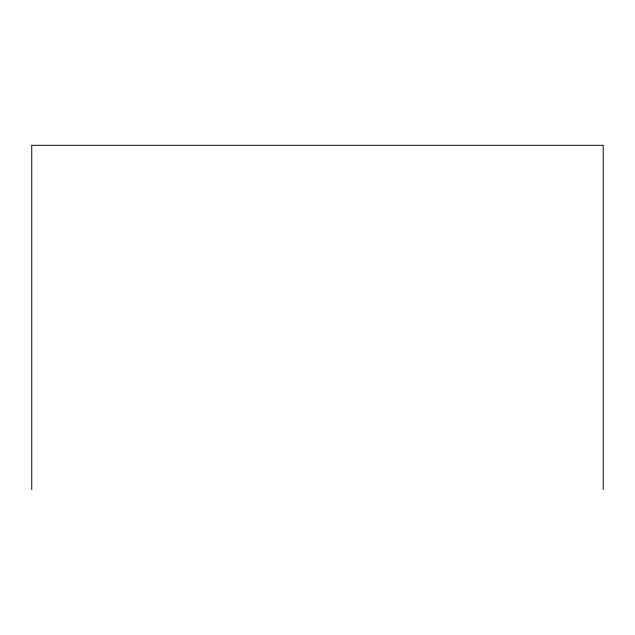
<?xml version="1.0" encoding="UTF-8"?>
<svg xmlns="http://www.w3.org/2000/svg" width="635" height="635" viewBox="0 0 635 635"><rect width="100%" height="100%" fill="white"/><g stroke="black" fill="none" stroke-linecap="round" stroke-linejoin="round"><path stroke-width="0.95" d="M603.25 489.696L603.25 145.304L31.75 145.304L31.75 489.696"/></g></svg>
